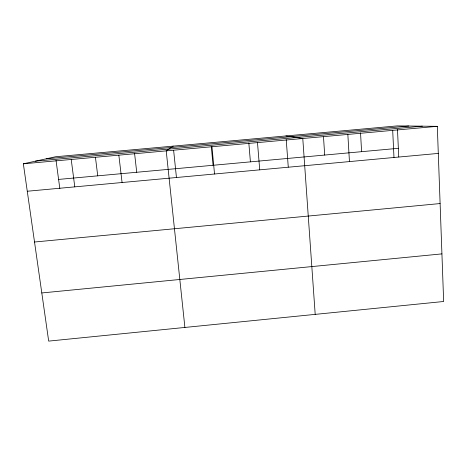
<?xml version="1.0" encoding="UTF-8"?>
<svg xmlns="http://www.w3.org/2000/svg" width="467" height="467" viewBox="0 0 467 467"><rect width="100%" height="100%" fill="white"/><g stroke="black" fill="none" stroke-linecap="round" stroke-linejoin="round"><path stroke-width="0.7" d="M173.193 146.13L166.217 150.87L184.897 327.449M23.35 163.806L55.55 156.754L397.312 125.892L437.316 126.329L443.65 301.495L48.679 341.108L23.35 163.806L437.316 126.329M41.796 292.955L441.928 253.885M34.523 242.017L440.107 203.554M58.597 179.421L398.351 148.313M27.267 191.242L438.291 153.41M46.256 158.792L408.888 126.014M35.399 161.168L422.384 126.166M285.944 135.95L302.779 138.506L315.196 314.379M56.028 160.298L59.84 188.697M71.218 159.475L74.79 186.864M95.461 157.443L97.743 175.837M118.84 155.161L122.074 182.515M134.549 153.188L136.726 172.27M173.631 150.362L176.438 177.396M211.965 146.731L214.528 174.004M211.265 146.247L213.057 165.277M248.823 142.96L250.417 161.856M257.486 142.61L259.728 169.842M286.213 139.575L288.273 167.104M323.503 136.93L324.688 155.062M347.845 134.426L349.45 161.588M360.542 132.85L361.592 151.682M392.694 130.369L393.979 157.484M397.481 129.505L398.748 156.935"/></g></svg>
